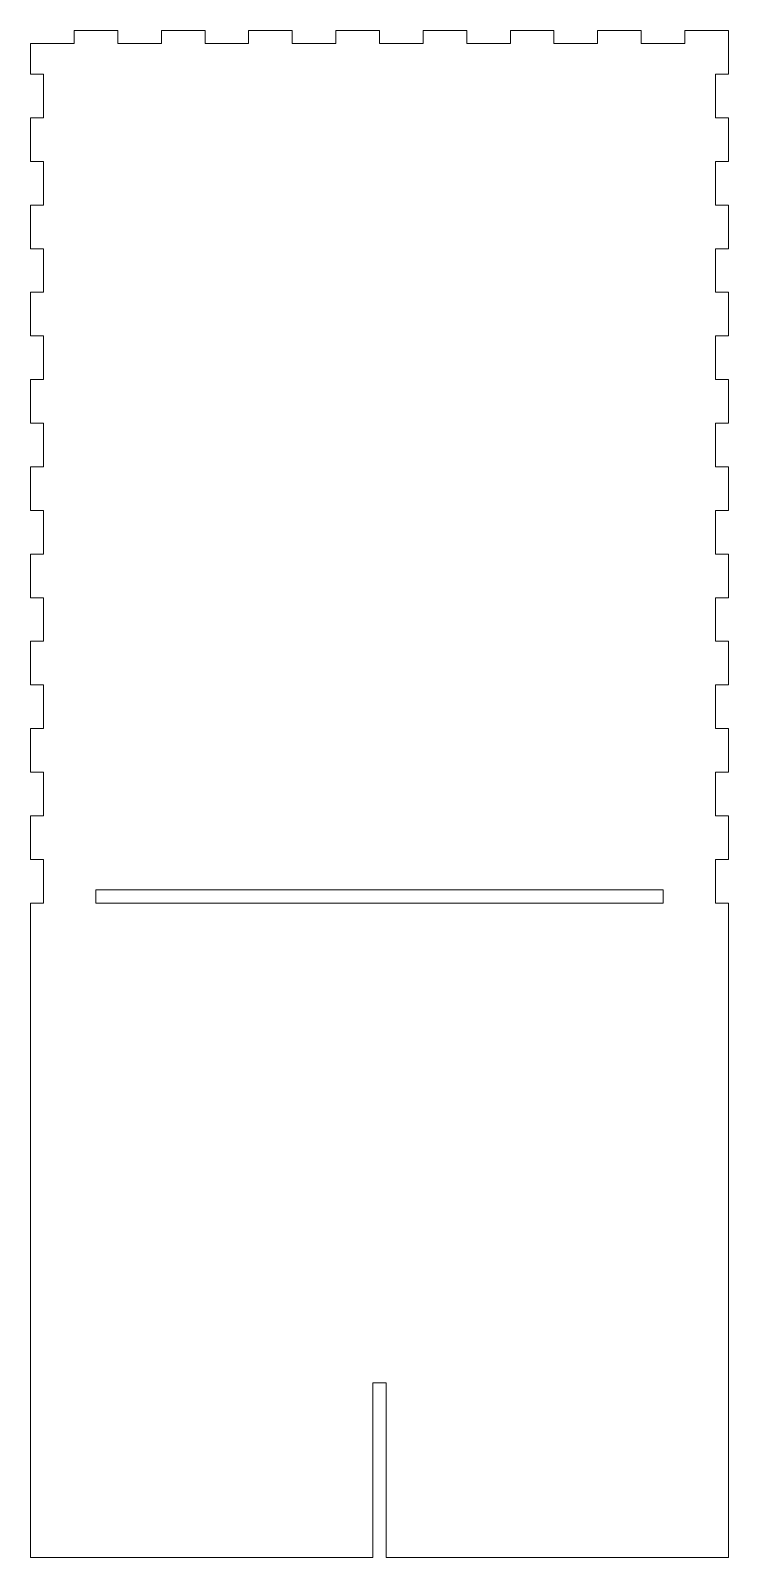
# Model space of a CAD drawing. Header units: millimetres. Extents: x -80 to 80, y -250 to 100.
import ezdxf

# ---------------------------------------------------------------- set-up
doc = ezdxf.new("R2010")
doc.units = ezdxf.units.MM

msp = doc.modelspace()

# ---------------------------------------------------------------- linework, layer by layer
at = {"color": 7, "linetype": 'Continuous', "lineweight": 15}
for p, q in [((-70, 100), (-60, 100)), ((-70, 97), (-70, 100)), ((-60, 100), (-60, 97)), ((-50, 100), (-40, 100)), ((-50, 97), (-50, 100)), ((-40, 100), (-40, 97)), ((-30, 100), (-20, 100)), ((-30, 97), (-30, 100)), ((-20, 100), (-20, 97)), ((-10, 100), (0, 100)), ((-10, 97), (-10, 100)), ((0, 100), (0, 97)), ((10, 100), (20, 100)), ((10, 97), (10, 100)), ((20, 100), (20, 97)), ((30, 100), (40, 100)), ((30, 97), (30, 100)), ((40, 100), (40, 97)), ((50, 100), (60, 100)), ((50, 97), (50, 100)), ((60, 100), (60, 97)), ((70, 100), (80, 100)), ((70, 97), (70, 100)), ((80, 100), (80, 90)), ((-80, 97), (-70, 97)), ((-80, 97), (-80, 90)), ((-60, 97), (-50, 97)), ((-40, 97), (-30, 97)), ((-20, 97), (-10, 97)), ((0, 97), (10, 97)), ((20, 97), (30, 97)), ((40, 97), (50, 97)), ((60, 97), (70, 97)), ((-80, 90), (-77, 90)), ((-77, 90), (-77, 80)), ((77, 90), (77, 80)), ((80, 90), (77, 90)), ((-77, 80), (-80, 80)), ((-80, 80), (-80, 70)), ((77, 80), (80, 80)), ((80, 80), (80, 70)), ((-80, 70), (-77, 70)), ((-77, 70), (-77, 60)), ((77, 70), (77, 60)), ((80, 70), (77, 70)), ((-77, 60), (-80, 60)), ((-80, 60), (-80, 50)), ((77, 60), (80, 60)), ((80, 60), (80, 50)), ((-80, 50), (-77, 50)), ((-77, 50), (-77, 40)), ((77, 50), (77, 40)), ((80, 50), (77, 50)), ((-77, 40), (-80, 40)), ((-80, 40), (-80, 30)), ((77, 40), (80, 40)), ((80, 40), (80, 30)), ((-80, 30), (-77, 30)), ((-77, 30), (-77, 20)), ((77, 30), (77, 20)), ((80, 30), (77, 30)), ((-77, 20), (-80, 20)), ((-80, 20), (-80, 10)), ((77, 20), (80, 20)), ((80, 20), (80, 10)), ((-80, 10), (-77, 10)), ((-77, 10), (-77, 0)), ((77, 10), (77, 0)), ((80, 10), (77, 10)), ((-77, 0), (-80, 0)), ((-80, 0), (-80, -10)), ((77, 0), (80, 0)), ((80, 0), (80, -10)), ((-80, -10), (-77, -10)), ((-77, -10), (-77, -20)), ((77, -10), (77, -20)), ((80, -10), (77, -10)), ((-77, -20), (-80, -20)), ((-80, -20), (-80, -30)), ((77, -20), (80, -20)), ((80, -20), (80, -30)), ((-80, -30), (-77, -30)), ((-77, -30), (-77, -40)), ((77, -30), (77, -40)), ((80, -30), (77, -30)), ((-77, -40), (-80, -40)), ((-80, -40), (-80, -50)), ((77, -40), (80, -40)), ((80, -40), (80, -50)), ((-80, -50), (-77, -50)), ((-77, -50), (-77, -60)), ((77, -50), (77, -60)), ((80, -50), (77, -50)), ((-77, -60), (-80, -60)), ((-80, -60), (-80, -70)), ((77, -60), (80, -60)), ((80, -60), (80, -70)), ((-80, -70), (-77, -70)), ((-77, -70), (-77, -80)), ((77, -70), (77, -80)), ((80, -70), (77, -70)), ((-77, -80), (-80, -80)), ((-80, -80), (-80, -90)), ((77, -80), (80, -80)), ((80, -80), (80, -90)), ((-80, -90), (-77, -90)), ((-77, -90), (-77, -100)), ((77, -90), (77, -100)), ((80, -90), (77, -90)), ((-65, -97), (65, -97)), ((-65, -97), (-65, -100)), ((65, -97), (65, -100)), ((-80, -100), (-77, -100)), ((-80, -100), (-80, -250)), ((65, -100), (-65, -100)), ((80, -100), (77, -100)), ((80, -250), (80, -100)), ((-1.5, -250), (-1.5, -210)), ((1.5, -210), (-1.5, -210)), ((1.5, -250), (1.5, -210)), ((-80, -250), (-1.5, -250)), ((1.5, -250), (80, -250))]:
    msp.add_line(p, q, dxfattribs=at)

doc.saveas('drawing.dxf')
